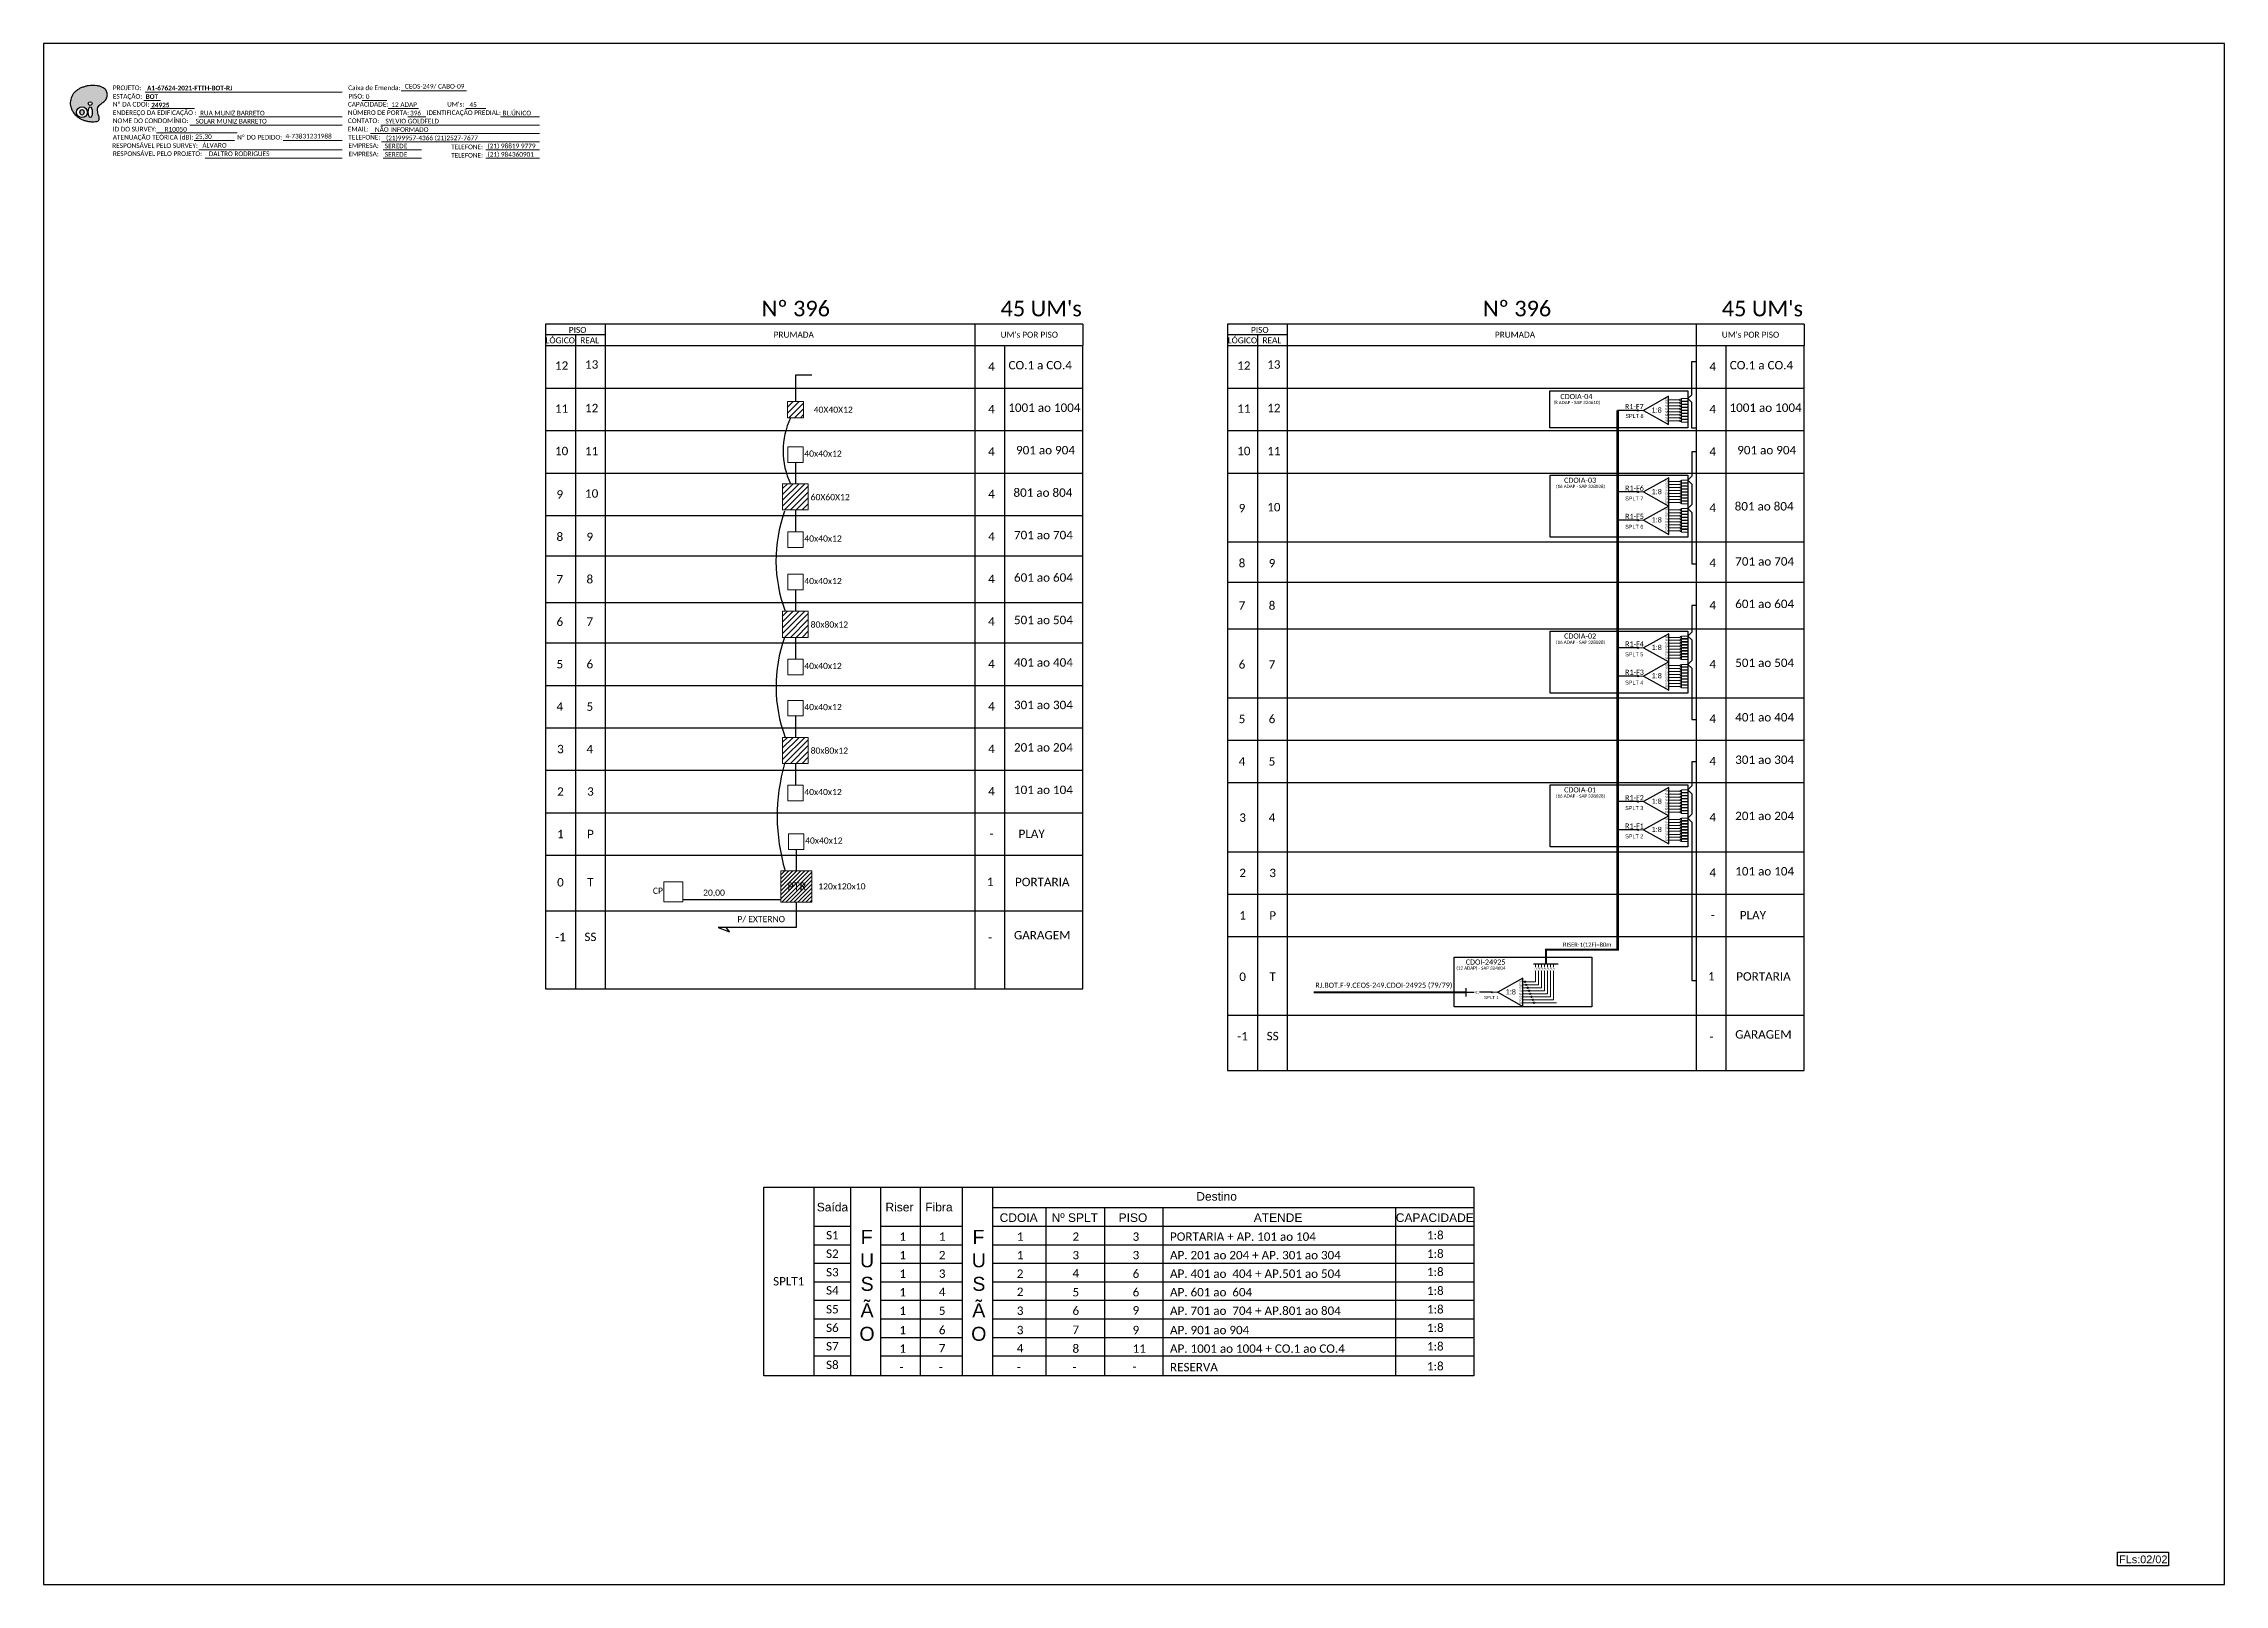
# Paper-space layout 'CDOI-24925-p2' of a CAD drawing. Header units: metres, sheet in millimetres. Extents: x -439 to 402, y -851 to -257.
# The model-space entities are those that its viewports show. They can reach past a viewport. Long polylines and large blocks are cut down to what shows.
import ezdxf
from ezdxf.enums import TextEntityAlignment as Align

# ---------------------------------------------------------------- set-up
doc = ezdxf.new("R2010")
doc.units = ezdxf.units.M
doc.styles.add('ARIAL', font='arial.ttf')
doc.styles.add('WMF-Calibri0', font='calibri.ttf')
doc.styles.add('WMF-Calibri1', font='calibrib.ttf')
doc.linetypes.add('RESERVA', pattern='A,0.5,-0.15,["RESERVA",Standard,S=0.18,R=0,X=0,Y=-0.1],-1.3', length=1.95)

# ---------------------------------------------------------------- blocks, each defined once
blk = doc.blocks.new('SPLT_1-8_SC-APC')
at = {"color": 1, "lineweight": 0}
blk.add_lwpolyline([(-17.04, -7.55), (-19.26, -7.55)], dxfattribs=at)
at = {"color": 1}
blk.add_lwpolyline([(-7.37, -2.1), (-17.04, -7.55), (-7.37, -13), (-7.37, -2.1)], dxfattribs=at)
at = {"color": 3, "lineweight": 0}
for points in [[(-2.99, -3.51), (-7.37, -3.51)], [(-7.37, -4.66), (-2.99, -4.66)], [(-7.37, -5.82), (-2.99, -5.82)], [(-7.37, -6.97), (-2.99, -6.97)], [(-7.37, -8.12), (-2.99, -8.12)], [(-2.41, -3.02), (-2.41, -4)], [(-2.41, -3.02), (0, -3.02)], [(-2.41, -4), (0, -4)], [(-2.41, -4.17), (-2.41, -5.16)], [(-2.41, -4.17), (0, -4.17)], [(-2.41, -5.16), (0, -5.16)], [(-2.41, -5.32), (-2.41, -6.31)], [(-2.41, -5.32), (0, -5.32)], [(-2.41, -6.31), (0, -6.31)], [(-2.41, -6.48), (-2.41, -7.46)], [(-2.41, -6.48), (0, -6.48)], [(-2.41, -7.46), (0, -7.46)], [(-2.41, -7.63), (-2.41, -8.62)], [(-2.41, -7.63), (0, -7.63)], [(-7.37, -9.28), (-2.99, -9.28)], [(-7.37, -10.43), (-2.99, -10.43)], [(-7.37, -11.58), (-2.99, -11.58)], [(-2.41, -8.62), (0, -8.62)], [(-2.41, -8.78), (-2.41, -9.77)], [(-2.41, -8.78), (0, -8.78)], [(-2.41, -9.77), (0, -9.77)], [(-2.41, -9.94), (-2.41, -10.92)], [(-2.41, -9.94), (0, -9.94)], [(-2.41, -10.92), (0, -10.92)], [(-2.41, -11.09), (-2.41, -12.08)], [(-2.41, -11.09), (0, -11.09)], [(-2.41, -12.08), (0, -12.08)]]:
    blk.add_lwpolyline(points, dxfattribs=at)
for points in [[(-2.99, -3.22), (-2.41, -3.22), (-2.41, -3.8), (-2.99, -3.8)], [(-2.99, -4.38), (-2.41, -4.38), (-2.41, -4.95), (-2.99, -4.95)], [(-2.99, -5.53), (-2.41, -5.53), (-2.41, -6.1), (-2.99, -6.1)], [(-2.99, -6.68), (-2.41, -6.68), (-2.41, -7.26), (-2.99, -7.26)], [(-2.99, -7.84), (-2.41, -7.84), (-2.41, -8.41), (-2.99, -8.41)], [(-2.99, -8.99), (-2.41, -8.99), (-2.41, -9.56), (-2.99, -9.56)], [(-2.99, -10.14), (-2.41, -10.14), (-2.41, -10.72), (-2.99, -10.72)], [(-2.99, -11.3), (-2.41, -11.3), (-2.41, -11.87), (-2.99, -11.87)]]:
    blk.add_lwpolyline(points, close=True, dxfattribs=at)
at = {"color": 1, "style": 'ARIAL'}
for s, height, p in [('1:8', 2, (-13.91, -8.4)), ('S1', 0.75, (-8.74, -3.78)), ('S2', 0.75, (-8.74, -4.97)), ('S3', 0.75, (-8.74, -6.18)), ('S4', 0.75, (-8.74, -7.36)), ('S5', 0.75, (-8.74, -8.57)), ('S6', 0.75, (-8.74, -9.69)), ('S7', 0.75, (-8.74, -10.78)), ('S8', 0.75, (-8.74, -11.9))]:
    blk.add_text(s, height=height, dxfattribs=at).set_placement(p)
blk = doc.blocks.new('SPLT_1-8_DIV_DIR')
h = blk.add_hatch(color=3)
h.dxf.hatch_style = 1
edge = h.paths.add_edge_path()
edge.add_arc((12.77, 4.04), 0.242, 0, 360)
h = blk.add_hatch(color=3)
h.dxf.hatch_style = 1
edge = h.paths.add_edge_path()
edge.add_arc((13.27, 2.88), 0.242, 0, 360)
h = blk.add_hatch(color=3)
h.dxf.hatch_style = 1
edge = h.paths.add_edge_path()
edge.add_arc((13.77, 1.73), 0.242, 0, 360)
h = blk.add_hatch(color=3)
h.dxf.hatch_style = 1
edge = h.paths.add_edge_path()
edge.add_arc((14.27, 0.58), 0.242, 0, 360)
h = blk.add_hatch(color=3)
h.dxf.hatch_style = 1
edge = h.paths.add_edge_path()
edge.add_arc((14.77, -0.58), 0.242, 0, 360)
h = blk.add_hatch(color=3)
h.dxf.hatch_style = 1
edge = h.paths.add_edge_path()
edge.add_arc((15.27, -1.73), 0.242, 0, 360)
h = blk.add_hatch(color=3)
h.dxf.hatch_style = 1
edge = h.paths.add_edge_path()
edge.add_arc((15.77, -2.88), 0.242, 0, 360)
h = blk.add_hatch(color=3)
h.dxf.hatch_style = 1
edge = h.paths.add_edge_path()
edge.add_arc((16.27, -4.04), 0.242, 0, 360)
at = {"color": 1, "lineweight": 0}
blk.add_lwpolyline([(2.22, 0), (0, 0)], dxfattribs=at)
at = {"color": 1}
blk.add_lwpolyline([(11.89, 5.45), (2.22, 0), (11.89, -5.45), (11.89, 5.45)], dxfattribs=at)
at = {"color": 7, "lineweight": 0}
for points in [[(12.77, 4.04), (11.89, 4.04)], [(11.89, 2.88), (13.27, 2.88)], [(11.89, 1.73), (13.77, 1.73)], [(11.89, 0.58), (14.27, 0.58)], [(11.89, -0.58), (14.77, -0.58)], [(11.89, -1.73), (15.27, -1.73)], [(11.89, -2.88), (15.77, -2.88)], [(11.89, -4.04), (16.27, -4.04)]]:
    blk.add_lwpolyline(points, dxfattribs=at)
at = {"color": 3}
for centre in [(12.77, 4.04), (13.27, 2.88), (13.77, 1.73), (14.27, 0.58), (14.77, -0.58), (15.27, -1.73), (15.77, -2.88), (16.27, -4.04)]:
    blk.add_circle(centre, 0.242, dxfattribs=at)
at = {"color": 1, "style": 'ARIAL'}
for s, height, p in [('1:8', 2, (5.35, -0.85)), ('S1', 0.75, (10.52, 3.77)), ('S2', 0.75, (10.52, 2.58)), ('S3', 0.75, (10.52, 1.37)), ('S4', 0.75, (10.52, 0.19)), ('S5', 0.75, (10.52, -1.02)), ('S6', 0.75, (10.52, -2.14)), ('S7', 0.75, (10.52, -3.24)), ('S8', 0.75, (10.52, -4.36))]:
    blk.add_text(s, height=height, dxfattribs=at).set_placement(p)
blk = doc.blocks.new('OI')
h = blk.add_hatch(color=40)
edge = h.paths.add_edge_path()
edge.add_spline(control_points=[(4.35, -0.67), (3.92, -0.99), (3.26, -1.5), (2.81, -2.59), (2.9, -3.5), (3.06, -4.27), (3.31, -4.85), (3.37, -5.39), (3.4, -5.88), (3.2, -6.4), (2.54, -6.61), (1.65, -6.63), (0.55, -6.67), (-0.56, -6.42), (-1.61, -6.14), (-2.77, -5.61), (-3.92, -4.77), (-4.89, -3.7), (-5.34, -2.65), (-5.6, -1.94), (-5.85, -0.96), (-5.71, 0.47), (-5.1, 2.02), (-4.14, 3.02), (-3.3, 3.61), (-2.37, 4.16), (-1.36, 4.44), (-0.56, 4.7), (0.79, 4.85), (2.24, 4.97), (3.79, 4.57), (4.67, 4.21), (5.44, 3.65), (5.76, 2.99), (6.03, 2.21), (6.01, 1.46), (5.72, 0.64), (5.31, 0.08), (4.88, -0.38), (4.51, -0.55), (4.35, -0.67)], knot_values=[0, 0, 0, 0, 1.60434, 2.417191, 3.427595, 4.282808, 4.776746, 5.304182, 5.888771, 6.258406, 6.858137, 7.79129, 8.986195, 10.124242, 11.187857, 12.242908, 13.953784, 15.414161, 16.515391, 17.349188, 17.675853, 19.552021, 21.515531, 22.568638, 23.63245, 24.621084, 25.782718, 26.745347, 27.142653, 29.870543, 31.004649, 31.921532, 32.709589, 33.801391, 34.042471, 35.192333, 35.971461, 36.628871, 37.254359, 37.836911, 37.836911, 37.836911, 37.836911], degree=3, periodic=0)
h.paths.add_polyline_path([(1.13, -0.87, -1), (-0.04, -0.87, -1)], flags=16)
edge = h.paths.add_edge_path(flags=16)
edge.add_ellipse((0.56, -3.59), major_axis=(-0.02, 1.71), ratio=0.361305, start_angle=0, end_angle=360)
h.paths.add_polyline_path([(-0.36, -3.62, -1), (-3.8, -3.62, -1)], flags=16)
edge = h.paths.add_edge_path(flags=0)
edge.add_ellipse((-2.08, -3.62), major_axis=(0, 0.885), ratio=0.758294, start_angle=0, end_angle=360)
at = {"color": 40}
for centre, radius in [((-2.08, -3.62), 1.72), ((0.54, -0.87), 0.587)]:
    blk.add_circle(centre, radius, dxfattribs=at)
blk.add_ellipse((-2.08, -3.62), major_axis=(0, 0.885), ratio=0.758294, start_param=-3.141592653589792, end_param=3.141592653589792, dxfattribs=at)
blk.add_ellipse((0.56, -3.59), major_axis=(-0.02, 1.71), ratio=0.361305, dxfattribs=at)
at = {"color": 40, "start_tangent": (-0.800898, -0.598801), "end_tangent": (-0.800898, -0.598801)}
blk.add_spline([(4.35, -0.67), (3.2, -1.78), (2.9, -2.54), (2.92, -3.55), (3.12, -4.38), (3.28, -4.85), (3.37, -5.37), (3.35, -5.95), (3.2, -6.29), (2.66, -6.55), (1.73, -6.63), (0.54, -6.62), (-0.58, -6.41), (-1.6, -6.11), (-2.56, -5.67), (-3.95, -4.67), (-4.89, -3.56), (-5.37, -2.56), (-5.64, -1.78), (-5.72, -1.46), (-5.63, 0.42), (-4.84, 2.22), (-4.13, 2.99), (-3.27, 3.62), (-2.4, 4.09), (-1.3, 4.47), (-0.37, 4.72), (0.02, 4.77), (2.75, 4.8), (3.85, 4.53), (4.69, 4.16), (5.31, 3.68), (5.85, 2.73), (5.93, 2.5), (5.94, 1.35), (5.67, 0.62), (5.29, 0.08), (4.84, -0.36), (4.35, -0.67)], degree=3, dxfattribs=at)

msp = doc.modelspace()

# ---------------------------------------------------------------- hatches: boundary and pattern name
h = msp.add_hatch()
h.set_pattern_fill('LINE', color=1, scale=0.5, angle=45)
h.set_pattern_definition([(45, (-180.8813, -74.3937), (-1.122532, 1.122532), [])])
h.paths.add_polyline_path([(-94.72, -43.84), (-100.85, -43.84), (-100.85, -50.06), (-94.72, -50.06)])
h = msp.add_hatch(color=3)
h.dxf.hatch_style = 1
edge = h.paths.add_edge_path()
edge.add_arc((226.99, -47.21), 0.242, 0, 360)
h = msp.add_hatch(color=3)
h.dxf.hatch_style = 1
edge = h.paths.add_edge_path()
edge.add_arc((227.07, -78.66), 0.256, 0, 360)
h = msp.add_hatch(color=3)
h.dxf.hatch_style = 1
edge = h.paths.add_edge_path()
edge.add_arc((227.07, -89.56), 0.256, 0, 360)
h = msp.add_hatch(color=3)
h.dxf.hatch_style = 1
edge = h.paths.add_edge_path()
edge.add_arc((227.07, -138.74), 0.256, 0, 360)
h = msp.add_hatch(color=3)
h.dxf.hatch_style = 1
edge = h.paths.add_edge_path()
edge.add_arc((227.07, -149.64), 0.256, 0, 360)
h = msp.add_hatch(color=3)
h.dxf.hatch_style = 1
edge = h.paths.add_edge_path()
edge.add_arc((227.07, -198.02), 0.256, 0, 360)
h = msp.add_hatch(color=3)
h.dxf.hatch_style = 1
edge = h.paths.add_edge_path()
edge.add_arc((227.07, -208.92), 0.256, 0, 360)
h = msp.add_hatch()
h.set_pattern_fill('ANSI31', color=1, scale=8.76232, style=0)
h.set_pattern_definition([(45, (-639.3839, -573.2324), (-0.774487, 0.774487), [])])
h.paths.add_polyline_path([(-103.46, -236.79), (-91.57, -236.79), (-91.57, -224.74), (-103.46, -224.74)])
h.paths.add_polyline_path([(-101.71, -232.98), (-92.87, -232.98), (-92.87, -228.46), (-101.71, -228.46)], flags=24)
h = msp.add_hatch(color=3)
h.dxf.hatch_style = 1
edge = h.paths.add_edge_path()
edge.add_arc((170.75, -271.53), 0.205, 0, 360)

# ---------------------------------------------------------------- linework, layer by layer
at = {"color": 5}
msp.add_line((226.99, -47.21), (219.2, -47.21), dxfattribs=at)
at = {"color": 1, "linetype": 'Continuous'}
for p, q in [((-102.78, -77.37), (-100.95, -75.55)), ((-102.78, -79.62), (-98.71, -75.55)), ((-102.78, -81.86), (-96.46, -75.55)), ((-102.78, -84.11), (-94.22, -75.55)), ((-102.01, -85.59), (-92.87, -76.45)), ((-99.77, -85.59), (-92.87, -78.69)), ((-97.52, -85.59), (-92.87, -80.94)), ((-95.28, -85.59), (-92.87, -83.18)), ((-93.03, -85.59), (-92.87, -85.43)), ((-102.78, -126.49), (-100.95, -124.67)), ((-102.78, -128.73), (-98.71, -124.67)), ((-102.78, -130.98), (-96.46, -124.67)), ((-102.78, -133.22), (-94.22, -124.67)), ((-102.01, -134.71), (-92.87, -125.57)), ((-99.77, -134.71), (-92.87, -127.81)), ((-97.52, -134.71), (-92.87, -130.06)), ((-95.28, -134.71), (-92.87, -132.3)), ((-93.03, -134.71), (-92.87, -134.55)), ((-102.78, -175.09), (-100.95, -173.27)), ((-102.78, -177.34), (-98.71, -173.27)), ((-102.78, -179.58), (-96.46, -173.27)), ((-102.78, -181.83), (-94.22, -173.27)), ((-102.01, -183.31), (-92.87, -174.17)), ((-99.77, -183.31), (-92.87, -176.41)), ((-97.52, -183.31), (-92.87, -178.66)), ((-95.28, -183.31), (-92.87, -180.91)), ((-93.03, -183.31), (-92.87, -183.15))]:
    msp.add_line(p, q, dxfattribs=at)
at = {"color": 7}
for p, q in [((-194.26, -240.11), (12.98, -240.11)), ((68.83, -280.38), (291.12, -280.38))]:
    msp.add_line(p, q, dxfattribs=at)
at = {"color": 8, "linetype": 'RESERVA', "lineweight": 0, "ltscale": 3}
msp.add_line((187.26, -275.56), (195.62, -275.56), dxfattribs=at)
for p, q in [((-109.98, -346.63), (163.82, -346.63)), ((-109.98, -419.38), (-109.98, -346.63)), ((-90.79, -346.63), (-90.79, -419.38)), ((-76.61, -346.63), (-76.61, -419.38)), ((-64.95, -419.38), (-64.95, -346.63)), ((-49.73, -346.63), (-49.73, -419.38)), ((-33.51, -346.63), (-33.51, -419.38)), ((-21.85, -346.63), (-21.85, -419.38)), ((163.82, -346.63), (163.82, -419.38)), ((-21.85, -354.57), (163.82, -354.57)), ((-1.32, -354.57), (-1.32, -419.38)), ((21.31, -354.57), (21.31, -419.38)), ((43.9, -354.57), (43.9, -419.38)), ((133.6, -354.57), (133.6, -419.38)), ((-90.79, -361.71), (-76.61, -361.71)), ((-90.79, -368.86), (-76.61, -368.86)), ((-64.95, -361.71), (-33.51, -361.71)), ((-64.95, -368.86), (-33.51, -368.86)), ((-21.85, -361.71), (163.82, -361.71)), ((-21.85, -368.86), (163.82, -368.86)), ((-90.79, -376), (-76.61, -376)), ((-64.95, -376), (-33.51, -376)), ((-21.85, -376), (163.82, -376)), ((-90.79, -383.14), (-76.61, -383.14)), ((-64.95, -383.14), (-33.51, -383.14)), ((-21.85, -383.14), (163.82, -383.14)), ((-90.79, -390.29), (-76.61, -390.29)), ((-64.95, -390.29), (-33.51, -390.29)), ((-21.85, -390.29), (163.82, -390.29)), ((-90.79, -397.43), (-76.61, -397.43)), ((-64.95, -397.43), (-33.51, -397.43)), ((-21.85, -397.43), (163.82, -397.43)), ((-90.79, -404.57), (-76.61, -404.57)), ((-90.79, -411.72), (-76.61, -411.72)), ((-64.95, -404.57), (-33.51, -404.57)), ((-64.95, -411.72), (-33.51, -411.72)), ((-21.85, -404.57), (163.82, -404.57)), ((-21.85, -411.72), (163.82, -411.72)), ((163.82, -419.38), (-109.98, -419.38))]:
    msp.add_line(p, q)
msp.add_lwpolyline([(-387.78, -499.81), (453.22, -499.81), (453.22, 94.19), (-387.78, 94.19)], close=True)
at = {"color": 7, "lineweight": 0}
for points in [[(-249.86, 76.01), (-224.73, 76.01)], [(-349.19, 72.24), (-342.64, 72.24)], [(-348.67, 75.52), (-272.7, 75.52)], [(-346.53, 69.17), (-329.56, 69.17)], [(-264.91, 72.28), (-255.42, 72.28)], [(-254.86, 69.17), (-243.24, 69.17)], [(-224.91, 69.17), (-217.25, 69.17)], [(-344.21, 59.75), (-313.16, 59.75)], [(-331.37, 62.82), (-272.7, 62.82)], [(-327.96, 65.93), (-272.7, 65.93)], [(-261.78, 59.58), (-196.51, 59.58)], [(-257.74, 62.82), (-196.51, 62.82)], [(-247.27, 65.93), (-240.33, 65.93)], [(-211.58, 65.93), (-196.54, 65.93)], [(-329.67, 56.79), (-314.16, 56.79)], [(-327.96, 53.23), (-272.7, 53.23)], [(-295.44, 56.79), (-272.68, 56.79)], [(-257.49, 56.34), (-196.51, 56.34)], [(-256.89, 53.23), (-242.09, 53.23)], [(-217.28, 53.23), (-196.51, 53.23)], [(-325.47, 49.99), (-272.7, 49.99)], [(-256.89, 49.99), (-242.09, 49.99)], [(-217.28, 49.99), (-196.51, 49.99)]]:
    msp.add_lwpolyline(points, dxfattribs=at)
at = {"color": 0}
for points in [[(12.98, -14.02), (-194.26, -14.02)], [(291.12, -14.02), (68.83, -14.02)], [(-171.11, -18.13), (-194.26, -18.13)], [(91.97, -18.13), (68.83, -18.13)]]:
    msp.add_lwpolyline(points, dxfattribs=at)
for points in [[(-194.26, -14.02), (-194.26, -22.24)], [(-171.11, -22.24), (-171.11, -14.02)], [(-28.61, -14.02), (-28.61, -22.24)], [(12.98, -14.02), (12.98, -22.24)], [(68.83, -14.02), (68.83, -22.24)], [(91.97, -22.24), (91.97, -14.02)], [(249.53, -14.02), (249.53, -22.24)], [(291.12, -14.02), (291.12, -22.24)], [(-194.26, -22.24), (-194.26, -270.26), (12.98, -270.26), (12.98, -22.24)], [(-194.26, -22.24), (12.98, -22.24)], [(-194.26, -22.24), (12.98, -22.24)], [(-194.26, -22.24), (12.98, -22.24)], [(-182.68, -18.13), (-182.68, -22.24)], [(-182.68, -22.24), (-182.68, -270.26)], [(-171.11, -270.26), (-171.11, -22.24)], [(-28.61, -22.24), (-28.61, -270.26)], [(-17.04, -270.26), (-17.04, -22.24)], [(68.83, -22.24), (68.83, -301.64), (291.12, -301.64), (291.12, -22.24)], [(68.83, -22.24), (291.12, -22.24)], [(68.83, -22.24), (291.12, -22.24)], [(68.83, -22.24), (291.12, -22.24)], [(80.4, -18.13), (80.4, -22.24)], [(80.4, -22.24), (80.4, -301.64)], [(91.97, -301.64), (91.97, -22.24)], [(249.53, -22.24), (249.53, -301.64)], [(261.1, -301.64), (261.1, -22.24)], [(-194.26, -38.61), (12.98, -38.61)], [(68.83, -38.61), (291.12, -38.61)], [(-194.26, -54.99), (12.98, -54.99)], [(68.83, -54.99), (291.12, -54.99)], [(-194.26, -71.36), (12.98, -71.36)], [(68.83, -71.36), (291.12, -71.36)], [(-194.26, -87.73), (12.98, -87.73)], [(68.83, -97.89), (291.12, -97.89)], [(-194.26, -103.29), (12.98, -103.29)], [(68.83, -113.45), (291.12, -113.45)], [(-194.26, -121.28), (12.98, -121.28)], [(68.83, -131.44), (291.12, -131.44)], [(-194.26, -136.85), (12.98, -136.85)], [(-194.26, -153.22), (12.98, -153.22)], [(68.83, -157.98), (291.12, -157.98)], [(-194.26, -169.59), (12.98, -169.59)], [(68.83, -174.35), (291.12, -174.35)], [(-194.26, -185.96), (12.98, -185.96)], [(68.83, -190.72), (291.12, -190.72)], [(-194.26, -202.33), (12.98, -202.33)], [(68.83, -217.34), (291.12, -217.34)], [(-194.26, -218.7), (12.98, -218.7)], [(68.83, -233.71), (291.12, -233.71)], [(68.83, -250.08), (291.12, -250.08)]]:
    msp.add_lwpolyline(points)
at = {"color": 3}
for points in [[(249.47, -54.1), (247.82, -54.1), (247.82, -44.19), (246.25, -42.68), (247.82, -41.17), (247.82, -28.39), (249.47, -28.39)], [(-91.54, -33.69), (-91.54, -33.69), (-97.78, -33.69), (-97.78, -43.84)], [(249.53, -63.19), (247.87, -63.19), (247.87, -72.62), (246.3, -74.13), (247.87, -75.64), (247.87, -83.52), (246.3, -85.03), (247.87, -86.54), (247.87, -106.39), (249.52, -106.39)], [(-97.82, -67.3), (-97.82, -75.55)], [(-97.82, -85.59), (-97.82, -94.02)], [(-97.82, -116.42), (-97.82, -124.67)], [(249.53, -122.41), (247.87, -122.41), (247.87, -132.7), (246.3, -134.21), (247.87, -135.72), (247.87, -143.6), (246.3, -145.11), (247.87, -146.62), (247.87, -166.43), (249.52, -166.43)], [(-97.82, -134.71), (-97.82, -143.14)], [(-97.82, -165.02), (-97.82, -173.27)], [(-97.82, -183.31), (-97.82, -191.74)], [(249.53, -182.72), (247.87, -182.72), (247.87, -191.99), (246.3, -193.49), (247.87, -195), (247.87, -202.88), (246.3, -204.39), (247.87, -205.9), (247.87, -266.94), (249.52, -266.94)], [(-97.52, -216.49), (-97.52, -224.74)], [(-141.26, -235.79), (-103.46, -235.79)], [(160.77, -271.53), (163.85, -271.53)], [(170.75, -271.53), (166, -271.53)]]:
    msp.add_lwpolyline(points, dxfattribs=at)
at = {"color": 1}
for points in [[(193.12, -39.66), (246.25, -39.66), (246.25, -53.98), (193.12, -53.98)], [(193.17, -72.23), (246.3, -72.23), (246.3, -96.12), (193.17, -96.12)], [(193.17, -132.31), (246.3, -132.31), (246.3, -156.2), (193.17, -156.2)], [(193.17, -191.59), (246.3, -191.59), (246.3, -215.49), (193.17, -215.49)], [(156.13, -257.98), (209.26, -257.98), (209.26, -277.09), (156.13, -277.09)]]:
    msp.add_lwpolyline(points, close=True, dxfattribs=at)
for points in [[(238.88, -41.76), (229.21, -47.21), (238.88, -52.66), (238.88, -41.76)], [(-97.52, -236.79), (-97.52, -246.6), (-127.66, -246.6)], [(-127.66, -246.6), (-123.24, -248.19)], [(-123.24, -248.19), (-124.65, -246.36)], [(160.77, -273.16), (160.77, -269.9)]]:
    msp.add_lwpolyline(points, dxfattribs=at)
at = {"color": 3}
for points in [[(-99.8, -50.06, 0.216557), (-99.8, -75.55)], [(-102.03, -86.1, 0.177352), (-101.82, -124.67)], [(-102.01, -134.71, 0.177352), (-101.81, -173.27)], [(-102.01, -183.31, 0.143406), (-101.82, -224.74)]]:
    msp.add_lwpolyline(points, format="xyb", dxfattribs=at)
at = {"color": 1, "lineweight": 0}
for points in [[(-94.72, -43.84), (-100.85, -43.84), (-100.85, -50.06), (-94.72, -50.06)], [(-92.87, -75.55), (-102.78, -75.55), (-102.78, -85.59), (-92.87, -85.59)], [(-92.87, -124.67), (-102.78, -124.67), (-102.78, -134.71), (-92.87, -134.71)], [(-92.87, -173.27), (-102.78, -173.27), (-102.78, -183.31), (-92.87, -183.31)], [(-103.46, -224.74), (-91.57, -224.74), (-91.57, -236.79), (-103.46, -236.79)]]:
    msp.add_lwpolyline(points, close=True, dxfattribs=at)
at = {"color": 5}
msp.add_lwpolyline([(191.59, -260.58, 0.8, 0.8, 0), (191.59, -255.11, 0.8, 0.8, 0), (219.2, -255.11, 1, 1, 0), (219.2, -47.21, 1, 1, 0)], format="xyseb", dxfattribs=at)
at = {"color": 1, "lineweight": 0}
msp.add_lwpolyline([(229.21, -47.21), (226.99, -47.21)], dxfattribs=at)
at = {"color": 3, "lineweight": 0}
for points in [[(243.26, -43.17), (238.88, -43.17)], [(238.88, -44.33), (243.26, -44.33)], [(238.88, -45.48), (243.26, -45.48)], [(238.88, -46.63), (243.26, -46.63)], [(238.88, -47.79), (243.26, -47.79)], [(238.88, -48.94), (243.26, -48.94)], [(238.88, -50.09), (243.26, -50.09)], [(243.84, -42.68), (243.84, -43.67)], [(243.84, -42.68), (246.25, -42.68)], [(243.84, -43.67), (246.25, -43.67)], [(243.84, -43.83), (243.84, -44.82)], [(243.84, -43.83), (246.25, -43.83)], [(243.84, -44.82), (246.25, -44.82)], [(243.84, -44.99), (243.84, -45.97)], [(243.84, -44.99), (246.25, -44.99)], [(243.84, -45.97), (246.25, -45.97)], [(243.84, -46.14), (243.84, -47.13)], [(243.84, -46.14), (246.25, -46.14)], [(243.84, -47.13), (246.25, -47.13)], [(243.84, -47.29), (243.84, -48.28)], [(243.84, -47.29), (246.25, -47.29)], [(243.84, -48.28), (246.25, -48.28)], [(243.84, -48.45), (243.84, -49.43)], [(243.84, -48.45), (246.25, -48.45)], [(243.84, -49.43), (246.25, -49.43)], [(243.84, -49.6), (243.84, -50.59)], [(243.84, -49.6), (246.25, -49.6)], [(238.88, -51.25), (243.26, -51.25)], [(243.84, -50.59), (246.25, -50.59)], [(243.84, -50.75), (243.84, -51.74)], [(243.84, -50.75), (246.25, -50.75)], [(243.84, -51.74), (246.25, -51.74)]]:
    msp.add_lwpolyline(points, dxfattribs=at)
for points in [[(243.26, -42.89), (243.84, -42.89), (243.84, -43.46), (243.26, -43.46)], [(243.26, -44.04), (243.84, -44.04), (243.84, -44.61), (243.26, -44.61)], [(243.26, -45.19), (243.84, -45.19), (243.84, -45.77), (243.26, -45.77)], [(243.26, -46.35), (243.84, -46.35), (243.84, -46.92), (243.26, -46.92)], [(243.26, -47.5), (243.84, -47.5), (243.84, -48.07), (243.26, -48.07)], [(243.26, -48.65), (243.84, -48.65), (243.84, -49.23), (243.26, -49.23)], [(243.26, -49.81), (243.84, -49.81), (243.84, -50.38), (243.26, -50.38)], [(243.26, -50.96), (243.84, -50.96), (243.84, -51.53), (243.26, -51.53)]]:
    msp.add_lwpolyline(points, close=True, dxfattribs=at)
at = {"lineweight": 0}
for points in [[(-94.85, -61.28), (-100.8, -61.28), (-100.8, -67.3), (-94.85, -67.3)], [(-94.85, -94.02), (-100.8, -94.02), (-100.8, -100.05), (-94.85, -100.05)], [(-94.85, -110.39), (-100.8, -110.39), (-100.8, -116.42), (-94.85, -116.42)], [(-94.85, -143.14), (-100.8, -143.14), (-100.8, -149.16), (-94.85, -149.16)], [(-94.85, -159), (-100.8, -159), (-100.8, -165.02), (-94.85, -165.02)], [(-94.85, -191.74), (-100.8, -191.74), (-100.8, -197.77), (-94.85, -197.77)], [(-94.55, -210.46), (-100.49, -210.46), (-100.49, -216.49), (-94.55, -216.49)]]:
    msp.add_lwpolyline(points, close=True, dxfattribs=at)
at = {"color": 5}
for points in [[(227.04, -78.66), (219.2, -78.66)], [(227.04, -89.56), (219.2, -89.56)], [(227.04, -138.74), (219.2, -138.74)], [(227.04, -149.64), (219.2, -149.64)], [(227.04, -198.02), (219.2, -198.02)], [(227.04, -208.92), (219.2, -208.92)], [(186.83, -260.58), (196.32, -260.58)]]:
    msp.add_lwpolyline(points, dxfattribs=at)
at = {"color": 7, "lineweight": 0}
msp.add_lwpolyline([(-148.55, -228.9), (-141.26, -228.9), (-141.26, -236.71), (-148.55, -236.71)], close=True, dxfattribs=at)
at = {"color": 5, "lineweight": 0}
for points in [[(187.52, -260.58), (187.52, -261.9)], [(188.68, -260.58), (188.68, -261.86)], [(189.84, -260.58), (189.84, -261.87)], [(190.99, -260.58), (190.99, -261.86)], [(192.15, -260.58), (192.15, -261.86)], [(193.31, -260.58), (193.31, -261.87)], [(194.46, -260.58), (194.46, -261.86)], [(187.52, -263.32), (187.52, -267.49), (183.76, -267.49)], [(184.26, -268.65), (188.68, -268.65), (188.68, -263.29)], [(184.76, -269.8), (189.84, -269.8), (189.84, -263.29)], [(185.26, -270.95), (190.99, -270.95), (190.99, -263.29)], [(185.76, -272.1), (192.15, -272.1), (192.15, -263.29)], [(186.26, -273.26), (193.31, -273.26), (193.31, -263.29)], [(186.76, -274.41), (194.46, -274.41), (194.46, -263.29)]]:
    msp.add_lwpolyline(points, dxfattribs=at)
at = {"color": 1, "const_width": 0.8}
msp.add_lwpolyline([(102.05, -271.53), (160.77, -271.53)], dxfattribs=at)
at = {"color": 7}
msp.add_lwpolyline([(412, -487.45), (431.66, -487.45), (431.66, -492.62), (412, -492.62)], close=True, dxfattribs=at)
at = {"color": 3}
for centre, radius in [((226.99, -47.21), 0.242), ((227.07, -78.66), 0.256), ((227.07, -89.56), 0.256), ((227.07, -138.74), 0.256), ((227.07, -149.64), 0.256), ((227.07, -198.02), 0.256), ((227.07, -208.92), 0.256), ((170.75, -271.53), 0.205), ((170.75, -271.53), 0.205)]:
    msp.add_circle(centre, radius, dxfattribs=at)
msp.add_point((172.97, -271.53))

# ---------------------------------------------------------------- block references
at = {"color": 7, "xscale": 1.213923925163967, "yscale": 1.213923925163967, "zscale": 1.213923925163967, "rotation": 0.1532896023949059}
msp.add_blockref('OI', (-370.48, 72.14), dxfattribs=at)
at = {"color": 3}
for p in [(246.3, -71.11), (246.3, -82.01), (246.3, -131.19), (246.3, -142.09), (246.3, -190.48), (246.3, -201.37)]:
    msp.add_blockref('SPLT_1-8_SC-APC', p, dxfattribs=at)
msp.add_blockref('SPLT_1-8_DIV_DIR', (170.75, -271.53))

# ---------------------------------------------------------------- texts
at = {"color": 7, "lineweight": 0, "style": 'WMF-Calibri0'}
for s, height, p in [('PROJETO:', 1.793, (-361.08, 76.26)), ('Caixa de Emenda:', 1.7927, (-270.32, 76.26)), ('ESTAÇÃO:', 1.793, (-361.08, 72.98)), ('ENDEREÇO DA EDIFICAÇÃO :', 1.7927, (-361.08, 66.68)), ('Nº DA CDOI:', 1.7927, (-361.08, 69.91)), ('CAPACIDADE:', 1.7927, (-270.43, 69.91)), ('NÚMERO DE PORTA:', 1.7927, (-270.43, 66.68)), ('PISO:', 1.793, (-270.25, 73.03)), ('IDENTIFICAÇÃO PREDIAL:', 1.7927, (-240.06, 66.68)), ("UM's:", 1.793, (-232.18, 69.91)), ('ATENUAÇÃO TEÓRICA (dB):', 1.7927, (-361.08, 57.21)), ('NOME DO CONDOMÍNIO:', 1.7927, (-361.08, 63.56)), ('ID DO SURVEY:', 1.7927, (-361.08, 60.33)), ('Nº DO PEDIDO:', 1.7927, (-313.15, 57.21)), ('CONTATO:', 1.793, (-270.43, 63.56)), ('EMAIL:', 1.793, (-270.43, 60.33)), ('TELEFONE:', 1.793, (-270.25, 57.21)), ('RESPONSÁVEL PELO SURVEY:', 1.7927, (-361.32, 53.98)), ('RESPONSÁVEL PELO PROJETO:', 1.7927, (-361.08, 50.87)), ('EMPRESA:', 1.793, (-270.25, 53.98)), ('EMPRESA:', 1.793, (-270.25, 50.74)), ('TELEFONE:', 1.793, (-230.64, 53.47)), ('TELEFONE:', 1.793, (-230.64, 50.24))]:
    msp.add_text(s, height=height, dxfattribs=at).set_placement(p)
at = {"color": 7}
for s, height, style, p in [('A1-67624-2021-FTTH-BOT-RJ', 1.7927, 'WMF-Calibri1', (-347.88, 76.17)), ('CEOS-249/ CABO-09', 1.7927, 'WMF-Calibri0', (-248.47, 76.85)), ('BOT', 1.793, 'WMF-Calibri1', (-348.4, 72.89)), ('RUA MUNIZ BARRETO', 1.7927, 'WMF-Calibri0', (-327.45, 66.52)), ('0', 1.79, 'WMF-Calibri0', (-263.55, 72.88)), ('12 ADAP', 1.793, 'WMF-Calibri0', (-253.68, 69.79)), ('396', 1.793, 'WMF-Calibri0', (-246.46, 66.53)), ('45', 1.793, 'WMF-Calibri0', (-223.56, 69.77)), ('BL.ÚNICO', 1.793, 'WMF-Calibri0', (-210.82, 66.53)), ('R10050', 1.793, 'WMF-Calibri0', (-341.12, 60.28)), ('25,30', 1.793, 'WMF-Calibri0', (-329.3, 57.45)), ('SOLAR MUNIZ BARRETO', 1.7927, 'WMF-Calibri0', (-329.17, 63.39)), ('4-73831231988', 1.7927, 'WMF-Calibri0', (-294.5, 57.62)), ('NÃO INFORMADO', 1.7927, 'WMF-Calibri0', (-260, 60.18)), ('SYLVIO GOLDFELD', 1.7927, 'WMF-Calibri0', (-255.96, 63.42)), ('(21)99957-4366 (21)2527-7677', 1.7927, 'WMF-Calibri0', (-255.72, 56.94)), ('ÁLVARO', 1.793, 'WMF-Calibri0', (-326.56, 54.07)), ('DALTRO RODRIGUES', 1.7927, 'WMF-Calibri0', (-324.07, 50.83)), ('SEREDE', 1.793, 'WMF-Calibri0', (-256.18, 53.83)), ('SEREDE', 1.793, 'WMF-Calibri0', (-256.18, 50.59)), ('(21) 98819 9779', 1.7927, 'WMF-Calibri0', (-216.58, 53.83)), ('(21) 984360901', 1.7927, 'WMF-Calibri0', (-216.58, 50.59)), ('CO.1 a CO.4', 3.24, 'WMF-Calibri0', (-15.67, -31.4)), ('CO.1 a CO.4', 3.24, 'WMF-Calibri0', (262.47, -31.4)), ('40X40X12', 2.373, 'WMF-Calibri0', (-90.81, -48.12)), ('1001 ao 1004', 3.24, 'WMF-Calibri0', (-15.76, -47.77)), ('1001 ao 1004', 3.24, 'WMF-Calibri0', (262.37, -47.77)), ('40x40x12', 2.373, 'WMF-Calibri0', (-94.42, -65.05)), ('901 ao 904', 3.24, 'WMF-Calibri0', (-12.77, -64.15)), ('901 ao 904', 3.24, 'WMF-Calibri0', (265.36, -64.15)), ('60X60X12', 2.373, 'WMF-Calibri0', (-91.98, -81.84)), ('801 ao 804', 3.24, 'WMF-Calibri0', (-13.77, -80.52)), ('SPLT 7', 1.5, 'ARIAL', (222.15, -81.92)), ('801 ao 804', 3.24, 'WMF-Calibri0', (264.37, -85.8)), ('SPLT 6', 1.5, 'ARIAL', (222.15, -92.82)), ('40x40x12', 2.373, 'WMF-Calibri0', (-94.42, -97.79)), ('701 ao 704', 3.24, 'WMF-Calibri0', (-13.57, -96.89)), ('701 ao 704', 3.24, 'WMF-Calibri0', (264.57, -107.05)), ('40x40x12', 2.373, 'WMF-Calibri0', (-94.42, -114.17)), ('601 ao 604', 3.24, 'WMF-Calibri0', (-13.57, -113.26)), ('601 ao 604', 3.24, 'WMF-Calibri0', (264.57, -123.42)), ('80x80x12', 2.373, 'WMF-Calibri0', (-91.98, -130.95)), ('501 ao 504', 3.24, 'WMF-Calibri0', (-13.57, -129.63)), ('401 ao 404', 3.24, 'WMF-Calibri0', (-13.57, -146)), ('SPLT 5', 1.5, 'ARIAL', (222.15, -142)), ('501 ao 504', 3.24, 'WMF-Calibri0', (264.57, -146.13)), ('40x40x12', 2.373, 'WMF-Calibri0', (-94.42, -146.91)), ('SPLT 4', 1.5, 'ARIAL', (222.15, -152.9)), ('301 ao 304', 3.24, 'WMF-Calibri0', (-13.57, -162.38)), ('40x40x12', 2.373, 'WMF-Calibri0', (-94.42, -162.77)), ('401 ao 404', 3.24, 'WMF-Calibri0', (264.57, -167.13)), ('201 ao 204', 3.24, 'WMF-Calibri0', (-13.57, -178.75)), ('80x80x12', 2.373, 'WMF-Calibri0', (-91.98, -179.56)), ('301 ao 304', 3.24, 'WMF-Calibri0', (264.57, -183.51)), ('40x40x12', 2.373, 'WMF-Calibri0', (-94.42, -195.51)), ('101 ao 104', 3.24, 'WMF-Calibri0', (-13.57, -195.12)), ('SPLT 3', 1.5, 'ARIAL', (222.15, -201.28)), ('201 ao 204', 3.24, 'WMF-Calibri0', (264.57, -205.16)), ('40x40x12', 2.373, 'WMF-Calibri0', (-94.11, -214.24)), ('SPLT 2', 1.5, 'ARIAL', (222.15, -212.18)), ('101 ao 104', 3.24, 'WMF-Calibri0', (264.57, -226.5)), ('CP', 2.373, 'WMF-Calibri0', (-152.82, -233.58)), ('20,00', 2.373, 'WMF-Calibri0', (-133.46, -234.31)), ('PTR', 3.008, 'WMF-Calibri0', (-100.96, -232.21)), ('120x120x10', 2.373, 'WMF-Calibri0', (-89.03, -231.89)), ('P/ EXTERNO', 2.373, 'WMF-Calibri0', (-120.21, -244.52)), ('GARAGEM', 3.24, 'WMF-Calibri0', (-13.57, -251.15)), ('SPLT 1', 1.2, 'ARIAL', (167.75, -274.14)), ('GARAGEM', 3.24, 'WMF-Calibri0', (264.57, -289.4)), ('1', 3.23, 'WMF-Calibri0', (-57.75, -367.35)), ('1', 3.23, 'WMF-Calibri0', (-42.54, -367.35)), ('1', 3.23, 'WMF-Calibri0', (-12.47, -367.35)), ('2', 3.23, 'WMF-Calibri0', (9, -367.35)), ('3', 3.23, 'WMF-Calibri0', (32.19, -367.35)), ('PORTARIA + AP. 101 ao 104', 3.2269, 'WMF-Calibri0', (46.61, -367.35)), ('1', 3.23, 'WMF-Calibri0', (-57.75, -374.49)), ('1', 3.23, 'WMF-Calibri0', (-57.75, -381.64)), ('2', 3.23, 'WMF-Calibri0', (-42.54, -374.49)), ('3', 3.23, 'WMF-Calibri0', (-42.54, -381.64)), ('2', 3.23, 'WMF-Calibri0', (-12.47, -381.64)), ('1', 3.23, 'WMF-Calibri0', (-12.47, -374.49)), ('4', 3.23, 'WMF-Calibri0', (9, -381.5)), ('3', 3.23, 'WMF-Calibri0', (9, -374.49)), ('6', 3.23, 'WMF-Calibri0', (32.19, -381.64)), ('3', 3.23, 'WMF-Calibri0', (32.19, -374.49)), ('AP. 201 ao 204 + AP. 301 ao 304', 3.2269, 'WMF-Calibri0', (46.61, -374.49)), ('AP. 401 ao  404 + AP.501 ao 504', 3.2269, 'WMF-Calibri0', (46.61, -381.64)), ('1', 3.23, 'WMF-Calibri0', (-57.75, -388.78)), ('4', 3.23, 'WMF-Calibri0', (-42.54, -388.64)), ('2', 3.23, 'WMF-Calibri0', (-12.47, -388.64)), ('5', 3.23, 'WMF-Calibri0', (9, -388.78)), ('6', 3.23, 'WMF-Calibri0', (32.19, -388.78)), ('AP. 601 ao  604', 3.2269, 'WMF-Calibri0', (46.61, -388.78)), ('1', 3.23, 'WMF-Calibri0', (-57.75, -395.92)), ('5', 3.23, 'WMF-Calibri0', (-42.54, -395.92)), ('3', 3.23, 'WMF-Calibri0', (-12.47, -395.92)), ('6', 3.23, 'WMF-Calibri0', (9, -395.92)), ('9', 3.23, 'WMF-Calibri0', (32.19, -395.78)), ('AP. 701 ao  704 + AP.801 ao 804', 3.2269, 'WMF-Calibri0', (46.61, -395.92)), ('1', 3.23, 'WMF-Calibri0', (-57.75, -403.38)), ('6', 3.23, 'WMF-Calibri0', (-42.54, -403.38)), ('3', 3.23, 'WMF-Calibri0', (-12.47, -403.38)), ('7', 3.23, 'WMF-Calibri0', (9, -403.24)), ('9', 3.23, 'WMF-Calibri0', (32.19, -403.38)), ('AP. 901 ao 904', 3.2269, 'WMF-Calibri0', (46.61, -403.38)), ('1', 3.23, 'WMF-Calibri0', (-57.75, -410.52)), ('7', 3.23, 'WMF-Calibri0', (-42.54, -410.38)), ('4', 3.23, 'WMF-Calibri0', (-12.47, -410.38)), ('8', 3.23, 'WMF-Calibri0', (9, -410.52)), ('11', 3.227, 'WMF-Calibri0', (32.19, -410.52)), ('AP. 1001 ao 1004 + CO.1 ao CO.4', 3.2269, 'WMF-Calibri0', (46.61, -410.52)), ('-', 3.23, 'WMF-Calibri0', (-57.75, -417.67)), ('-', 3.23, 'WMF-Calibri0', (-42.54, -417.67)), ('-', 3.23, 'WMF-Calibri0', (-12.47, -417.67)), ('-', 3.23, 'WMF-Calibri0', (9, -417.67)), ('-', 3.23, 'WMF-Calibri0', (32.19, -417.53)), ('RESERVA', 3.227, 'WMF-Calibri0', (46.61, -417.67))]:
    msp.add_text(s, height=height, dxfattribs=dict(at, style=style)).set_placement(p)
at = {"color": 7, "style": 'WMF-Calibri1'}
msp.add_text('24925', height=1.793, dxfattribs=at).set_placement((-342.75, 69.6), align=Align.CENTER)
at = {"color": 0, "style": 'WMF-Calibri0'}
for s, height, p in [('Nº 396', 6, (-110.84, -10.95)), ("45 UM's", 6, (-18.72, -10.95)), ('Nº 396', 6, (167.29, -10.95)), ("45 UM's", 6, (259.41, -10.95)), ('     PISO', 2.3, (-189.29, -17.32)), ("UM's POR PISO", 2.3, (-18.72, -19.18)), ('     PISO', 2.3, (73.79, -17.32)), ("UM's POR PISO", 2.3, (259.41, -19.18)), ('  LÓGICO', 2.3, (-195.84, -21.35)), ('    REAL', 2.3, (-184.08, -21.3)), ('PRUMADA', 2.3, (-106.25, -19.18)), ('  LÓGICO', 2.3, (67.25, -21.35)), ('    REAL', 2.3, (79.01, -21.3)), ('PRUMADA', 2.3, (171.89, -19.18))]:
    msp.add_text(s, height=height, dxfattribs=at).set_placement(p)
at = {"color": 7, "style": 'WMF-Calibri0'}
for s, p in [('12', (-188.01, -29.93)), ('13', (-176.43, -29.51)), ('12', (75.08, -29.93)), ('13', (86.65, -29.51)), ('11', (-188.01, -46.52)), ('12', (-176.43, -46.3)), ('11', (75.08, -46.52)), ('12', (86.65, -46.3)), ('10', (-188.01, -62.85)), ('11', (-176.43, -62.89)), ('10', (75.08, -62.85)), ('11', (86.65, -62.89)), ('10', (-176.43, -79.23)), ('10', (86.65, -84.51))]:
    msp.add_text(s, height=3.24, dxfattribs=at).set_placement(p, align=Align.MIDDLE_CENTER)
at = {"color": 1}
for s, height, style, p in [('CDOIA-04', 2, 'WMF-Calibri0', (197.16, -42.86)), ('1:8', 2, 'ARIAL', (232.34, -48.06)), ('S1', 0.75, 'ARIAL', (237.51, -43.44)), ('S2', 0.75, 'ARIAL', (237.51, -44.63)), ('S3', 0.75, 'ARIAL', (237.51, -45.84)), ('S4', 0.75, 'ARIAL', (237.51, -47.02)), ('S5', 0.75, 'ARIAL', (237.51, -48.23)), ('S6', 0.75, 'ARIAL', (237.51, -49.35)), ('S7', 0.75, 'ARIAL', (237.51, -50.45)), ('S8', 0.75, 'ARIAL', (237.51, -51.57)), ('CDOIA-03', 2, 'WMF-Calibri0', (198.6, -75.13)), ('CDOIA-02', 2, 'WMF-Calibri0', (198.6, -135.21)), ('CDOIA-01', 2, 'WMF-Calibri0', (198.6, -194.49)), ('CDOI-24925', 2, 'WMF-Calibri0', (160.66, -260.9)), ('RJ.BOT.F-9.CEOS-249.CDOI-24925 (79/79)', 2, 'WMF-Calibri0', (102.63, -269.82))]:
    msp.add_text(s, height=height, dxfattribs=dict(at, style=style)).set_placement(p)
at = {"color": 1, "style": 'WMF-Calibri0'}
for s, p in [('(8 ADAP - SAP 324610)', (203.47, -44.78)), ('(16 ADAP - SAP 328028)', (204.91, -77.14)), ('(16 ADAP - SAP 328028)', (204.91, -137.23)), ('(16 ADAP - SAP 328028)', (204.91, -196.51)), ('(12 ADAP) - SAP 324604', (166.51, -262.83))]:
    msp.add_text(s, height=1.25, dxfattribs=at).set_placement(p, align=Align.CENTER)
at = {"color": 5, "style": 'WMF-Calibri0'}
for s, height, p in [('R1-F7', 2, (222.06, -46.73)), ('R1-F6', 2, (222.1, -78.18)), ('R1-F5', 2, (222.1, -89.08)), ('R1-F4', 2, (222.1, -138.26)), ('R1-F3', 2, (222.1, -149.16)), ('R1-F2', 2, (222.1, -197.55)), ('R1-F1', 2, (222.1, -208.44)), ('RISER-1(12F)=80m', 1.6, (198.15, -253.99))]:
    msp.add_text(s, height=height, dxfattribs=at).set_placement(p)
at = {"color": 7, "style": 'ARIAL', "text_generation_flag": 6}
msp.add_text('SPLT 8', height=1.5, rotation=180, dxfattribs=at).set_placement((222.23, -50.09))
at = {"style": 'ARIAL'}
for s, p in [('01', (187.58, -262.61)), ('02', (188.73, -262.61)), ('03', (189.89, -262.61)), ('04', (191.05, -262.61)), ('05', (192.2, -262.61)), ('06', (193.36, -262.61)), ('07', (194.52, -262.61))]:
    msp.add_text(s, height=0.75, rotation=90, dxfattribs=at).set_placement(p, align=Align.MIDDLE_CENTER)
for s, height, p in [('01', 1, (165.1, -271.53)), ('Saída', 3.312, (-83.56, -354.36)), ('Riser', 3.312, (-57.72, -354.36)), ('Fibra', 3.312, (-42.5, -354.36)), ('Destino', 3.312, (64.58, -350.23)), ('CDOIA', 3.312, (-11.76, -358.43)), ('Nº SPLT', 3.312, (9.9, -358.43)), ('PISO', 3.312, (32.33, -358.43)), ('ATENDE', 3.312, (88.29, -358.43)), ('CAPACIDADE', 3.312, (148.72, -358.43))]:
    msp.add_text(s, height=height, dxfattribs=at).set_placement(p, align=Align.MIDDLE_CENTER)
at = {"linetype": 'Continuous', "style": 'ARIAL'}
for s, p in [('F', (-72.67, -368.56)), ('F', (-29.57, -368.56)), ('U', (-72.94, -377.56)), ('U', (-29.85, -377.56)), ('S', (-72.71, -386.65)), ('S', (-29.62, -386.65)), ('Ã', (-72.74, -396.82)), ('Ã', (-29.65, -396.82)), ('O', (-73.17, -405.91)), ('O', (-30.07, -405.91))]:
    msp.add_text(s, height=5.4, dxfattribs=at).set_placement(p)
at = {"style": 'ARIAL'}
msp.add_text('FLs:02/02', height=3, dxfattribs=at).set_placement((412.61, -491.67))
at = {"color": 7, "char_height": 3.24, "attachment_point": 1, "style": 'WMF-Calibri0'}
for s, insert in [('PLAY', (-11.8, -208.83)), (' PORTARIA', (-14.31, -227.4)), ('PLAY', (266.34, -240.21)), (' PORTARIA', (263.82, -263.81))]:
    msp.add_mtext_dynamic_manual_height_columns(s, width=27.4736, gutter_width=12.5, heights=[0], dxfattribs=dict(at, insert=insert))
at = {"color": 7, "style": 'WMF-Calibri0'}
for tag, flags, p in [('4', 4, (-22.23, -30.31)), ('4', 4, (255.9, -30.31)), ('4', 4, (-22.23, -46.69)), ('4', 4, (255.9, -46.69)), ('4', 4, (-22.23, -63.06)), ('4', 4, (255.9, -63.06)), ('9', 4, (-188.71, -79.61)), ('4', 4, (-22.23, -79.43)), ('9', 4, (74.37, -84.89)), ('4', 4, (255.9, -84.71)), ('8', 4, (-188.71, -95.92)), ('9', 4, (-177.14, -95.98)), ('4', 4, (-22.23, -95.8)), ('8', 4, (74.37, -106.07)), ('9', 4, (85.94, -106.14)), ('4', 4, (255.9, -105.96)), ('7', 4, (-188.71, -112.29)), ('8', 4, (-177.14, -112.29)), ('4', 4, (-22.23, -112.17)), ('7', 4, (74.37, -122.44)), ('8', 4, (85.94, -122.44)), ('4', 4, (255.9, -122.33)), ('6', 4, (-188.71, -128.66)), ('7', 4, (-177.14, -128.66)), ('4', 4, (-22.23, -128.55)), ('5', 4, (-188.71, -145.03)), ('6', 4, (-177.14, -145.03)), ('4', 4, (-22.23, -144.92)), ('6', 4, (74.37, -145.15)), ('7', 4, (85.94, -145.15)), ('4', 4, (255.9, -145.04)), ('4', 4, (-188.71, -161.4)), ('5', 4, (-177.14, -161.4)), ('4', 4, (-22.23, -161.29)), ('5', 4, (74.37, -166.16)), ('6', 4, (85.94, -166.16)), ('4', 4, (255.9, -166.05)), ('3', 4, (-188.47, -177.77)), ('4', 4, (-177.14, -177.77)), ('4', 4, (-22.23, -177.66)), ('4', 4, (74.37, -182.53)), ('5', 4, (85.94, -182.53)), ('4', 4, (255.9, -182.42)), ('2', 4, (-188.47, -194.15)), ('3', 4, (-176.9, -194.15)), ('4', 4, (-22.23, -194.03)), ('1', 4, (-188.47, -210.52)), ('P', 4, (-176.9, -210.52)), ('3', 4, (74.61, -204.19)), ('4', 4, (85.94, -204.19)), ('4', 4, (255.9, -204.07)), ('-', 4, (-22.23, -210.41)), ('2', 4, (74.61, -225.52)), ('3', 4, (86.19, -225.52)), ('4', 4, (255.9, -225.41)), ('0', 4, (-188.47, -229.13)), ('T', 12, (-176.9, -229.1)), ('1', 4, (-22.75, -228.95)), ('1', 4, (74.61, -241.89)), ('P', 4, (86.19, -241.89)), ('-', 4, (255.9, -241.78)), ('-1', 4, (-188.47, -250.22)), ('SS', 12, (-176.9, -250.18)), ('-', 4, (-22.75, -250.36)), ('0', 4, (74.61, -265.55)), ('T', 12, (86.19, -265.51)), ('1', 4, (255.38, -265.37)), ('-1', 4, (74.61, -288.47)), ('SS', 12, (86.19, -288.43)), ('-', 4, (255.38, -288.61))]:
    msp.add_attdef(tag, text='XX', height=3.24, dxfattribs=dict(at, flags=flags)).set_placement(p, align=Align.MIDDLE_CENTER)
at = {"color": 7, "lineweight": 0, "style": 'WMF-Calibri0', "flags": 8}
for tag, p, s in [('S1', (-86.03, -366.79), 'S1'), ('1:8', (145.69, -366.79), '1:8'), ('S2', (-86.03, -373.93), 'S2'), ('S3', (-86.03, -381.07), 'S3'), ('1:8', (145.69, -373.93), '1:8'), ('1:8', (145.69, -380.93), '1:8'), ('SPLT1', (-106.45, -384.56), 'XX'), ('S4', (-86.03, -388.07), 'S4'), ('1:8', (145.69, -388.22), '1:8'), ('S5', (-86.03, -395.36), 'S5'), ('1:8', (145.69, -395.36), '1:8'), ('S6', (-86.03, -402.5), 'S6'), ('1:8', (145.69, -402.5), '1:8'), ('S7', (-86.03, -409.64), 'S7'), ('1:8', (145.69, -409.64), '1:8'), ('S8', (-86.03, -416.79), 'S8'), ('1:8', (145.69, -417.3), '1:8')]:
    msp.add_attdef(tag, p, s, height=3.227, dxfattribs=at)

psp = doc.layouts.new('CDOI-24925-p2')

# ---------------------------------------------------------------- linework, layer by layer
psp.add_lwpolyline([(-438.75, -851.08), (402.25, -851.08), (402.25, -257.08), (-438.75, -257.08)], close=True)

# ---------------------------------------------------------------- viewports
at = {"layer": '0', "color": 1}
vp = psp.add_viewport(center=(-18.25, -554.08), size=(841, 594), view_center_point=(32.72, -202.81), view_height=594, dxfattribs=at)
vp.dxf.flags = 0x10000  # cut along an outline
vp.dxf.clipping_boundary_handle = psp.add_lwpolyline([(-438.75, -851.08), (402.25, -851.08), (402.25, -257.08), (-438.75, -257.08)], format="xyb", close=True, dxfattribs={"invisible": 1}).dxf.handle

doc.saveas('drawing.dxf')
